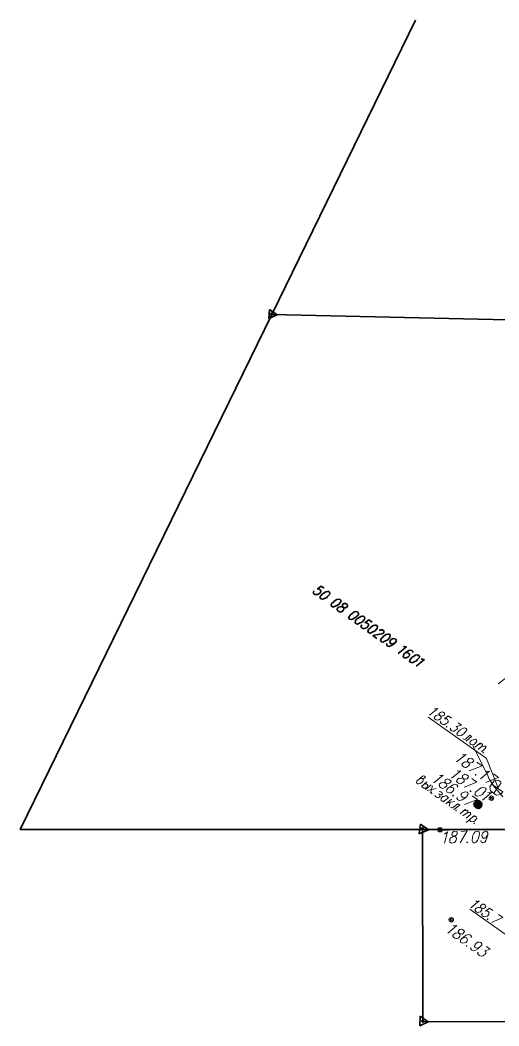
# Model space of a CAD drawing. Header units: millimetres. Extents: x -45570 to 57695, y -24100 to 57483.
# Drawn here: x -45570 to -8219, y -21032 to 57483 of the extents above; entities that cross this region are included whole.
import ezdxf

# ---------------------------------------------------------------- set-up
doc = ezdxf.new("R2010")
doc.units = ezdxf.units.MM
for name, color, linetype, lineweight in [('A-FLOR', 8, 'Continuous', 9), ('НВК_ГП', 8, 'Continuous', 18), ('НВК_граница', 6, 'Continuous', 35), ('НВК_топо', 9, 'Continuous', 9)]:
    doc.layers.add(name, color=color, linetype=linetype, lineweight=lineweight)

# ---------------------------------------------------------------- blocks, each defined once
blk = doc.blocks.new('ТОПО')
at = {"layer": 'НВК_граница'}
for p, q in [((-25944, 34511), (-14713, 57483)), ((-26178, 34180), (-26108, 34903)), ((-26178, 34180), (-26108, 34903)), ((-26108, 34903), (-25519, 34486)), ((-26108, 34903), (-25519, 34486)), ((-45570, -5710), (-25944, 34511)), ((-25519, 34486), (-26178, 34180)), ((-25519, 34486), (-26178, 34180)), ((-2375, 33955), (-25944, 34511)), ((-25944, 34511), (-2375, 33955)), ((-22709, 12787), (-22683, 12824)), ((-22662, 12698), (-22709, 12787)), ((-22683, 12824), (-22668, 12924)), ((-22588, 12646), (-22662, 12698)), ((-22488, 12631), (-22588, 12646)), ((-22363, 12653), (-22488, 12631)), ((-22083, 13282), (-22401, 13066)), ((-22401, 13066), (-22338, 13077)), ((-22274, 12700), (-22363, 12653)), ((-22338, 13077), (-22239, 13062)), ((-22185, 12748), (-22274, 12700)), ((-22239, 13062), (-22165, 13010)), ((-22107, 12858), (-22185, 12748)), ((-22165, 13010), (-22118, 12921)), ((-22118, 12921), (-22107, 12858)), ((-22012, 12680), (-22116, 12533)), ((-21862, 13126), (-22083, 13282)), ((-21923, 12728), (-22012, 12680)), ((-21719, 12860), (-21923, 12728)), ((-21594, 12881), (-21719, 12860)), ((-21494, 12866), (-21594, 12881)), ((-21592, 12494), (-21425, 12651)), ((-21457, 12840), (-21494, 12866)), ((-21410, 12751), (-21457, 12840)), ((-21425, 12651), (-21410, 12751)), ((-22116, 12533), (-22194, 12423)), ((-22194, 12423), (-22146, 12334)), ((-22146, 12334), (-22110, 12308)), ((-22110, 12308), (-21973, 12267)), ((-21973, 12267), (-21822, 12325)), ((-21822, 12325), (-21644, 12420)), ((-21644, 12420), (-21592, 12494)), ((-21270, 11934), (-21311, 11798)), ((-21311, 11798), (-21263, 11709)), ((-21129, 12055), (-21270, 11934)), ((-21077, 12129), (-21129, 12055)), ((-20873, 12261), (-21077, 12129)), ((-20975, 11726), (-20798, 11821)), ((-20747, 12282), (-20873, 12261)), ((-20798, 11821), (-20709, 11869)), ((-20611, 12241), (-20747, 12282)), ((-20709, 11869), (-20579, 12053)), ((-20574, 12215), (-20611, 12241)), ((-20579, 12053), (-20527, 12126)), ((-20527, 12126), (-20574, 12215)), ((-20384, 11860), (-20436, 11786)), ((-20436, 11786), (-20425, 11723)), ((-20332, 11933), (-20384, 11860)), ((-20269, 11944), (-20332, 11933)), ((-20169, 11929), (-20269, 11944)), ((-20059, 11851), (-20169, 11929)), ((-20012, 11762), (-20059, 11851)), ((-21263, 11709), (-21227, 11683)), ((-21227, 11683), (-21127, 11668)), ((-21127, 11668), (-20975, 11726)), ((-20844, 11522), (-20791, 11596)), ((-20833, 11460), (-20844, 11522)), ((-20785, 11371), (-20833, 11460)), ((-20791, 11596), (-20703, 11643)), ((-20712, 11319), (-20785, 11371)), ((-20575, 11277), (-20712, 11319)), ((-20703, 11643), (-20614, 11691)), ((-20614, 11691), (-20488, 11713)), ((-20512, 11288), (-20575, 11277)), ((-20424, 11336), (-20512, 11288)), ((-20488, 11713), (-20415, 11660)), ((-20425, 11723), (-20378, 11634)), ((-20371, 11409), (-20424, 11336)), ((-20415, 11660), (-20278, 11619)), ((-20378, 11634), (-20304, 11582)), ((-20319, 11483), (-20371, 11409)), ((-20304, 11582), (-20319, 11483)), ((-20278, 11619), (-20178, 11604)), ((-20178, 11604), (-20090, 11651)), ((-20090, 11651), (-20038, 11725)), ((-20038, 11725), (-20012, 11762)), ((-19768, 11092), (-19872, 10945)), ((-19679, 11140), (-19768, 11092)), ((-19512, 11298), (-19679, 11140)), ((-19386, 11319), (-19512, 11298)), ((-19250, 11278), (-19386, 11319)), ((-19348, 10906), (-19181, 11063)), ((-19213, 11252), (-19250, 11278)), ((-19165, 11163), (-19213, 11252)), ((-19181, 11063), (-19165, 11163)), ((-19872, 10945), (-19950, 10835)), ((-19950, 10835), (-19902, 10746)), ((-19902, 10746), (-19865, 10720)), ((-19865, 10720), (-19729, 10679)), ((-19729, 10679), (-19577, 10737)), ((-19577, 10737), (-19436, 10858)), ((-19436, 10858), (-19348, 10906)), ((-19393, 10607), (-19435, 10470)), ((-19435, 10470), (-19387, 10381)), ((-19289, 10754), (-19393, 10607)), ((-19387, 10381), (-19350, 10355)), ((-19350, 10355), (-19251, 10340)), ((-19200, 10801), (-19289, 10754)), ((-19251, 10340), (-19099, 10398)), ((-18997, 10933), (-19200, 10801)), ((-19099, 10398), (-18921, 10494)), ((-18871, 10955), (-18997, 10933)), ((-18967, 10195), (-18915, 10268)), ((-18921, 10494), (-18833, 10541)), ((-18771, 10940), (-18871, 10955)), ((-18833, 10541), (-18702, 10725)), ((-18698, 10887), (-18771, 10940)), ((-18702, 10725), (-18687, 10825)), ((-18687, 10825), (-18698, 10887)), ((-18367, 10653), (-18685, 10437)), ((-18685, 10437), (-18623, 10448)), ((-18623, 10448), (-18486, 10406)), ((-18486, 10406), (-18413, 10354)), ((-18391, 10229), (-18469, 10118)), ((-18413, 10354), (-18402, 10291)), ((-18402, 10291), (-18391, 10229)), ((-18109, 10471), (-18367, 10653)), ((-18003, 10230), (-18207, 10098)), ((-17878, 10252), (-18003, 10230)), ((-17778, 10237), (-17878, 10252)), ((-17704, 10185), (-17778, 10237)), ((-18956, 10132), (-18967, 10195)), ((-18946, 10069), (-18956, 10132)), ((-18872, 10017), (-18946, 10069)), ((-18736, 9976), (-18872, 10017)), ((-18647, 10023), (-18736, 9976)), ((-18521, 10045), (-18647, 10023)), ((-18469, 10118), (-18521, 10045)), ((-18400, 9904), (-18441, 9767)), ((-18441, 9767), (-18394, 9679)), ((-18259, 10025), (-18400, 9904)), ((-18394, 9679), (-18357, 9652)), ((-18357, 9652), (-18257, 9637)), ((-18207, 10098), (-18259, 10025)), ((-18257, 9637), (-18106, 9696)), ((-18106, 9696), (-17928, 9791)), ((-17497, 9541), (-18063, 9444)), ((-18063, 9444), (-17732, 9210)), ((-17928, 9791), (-17839, 9838)), ((-17839, 9838), (-17709, 10022)), ((-17709, 10022), (-17694, 10122)), ((-17694, 10122), (-17704, 10185)), ((-17551, 9855), (-17488, 9866)), ((-17372, 9563), (-17497, 9541)), ((-17488, 9866), (-17425, 9877)), ((-17425, 9877), (-17363, 9887)), ((-17283, 9610), (-17372, 9563)), ((-17363, 9887), (-17300, 9898)), ((-17300, 9898), (-17189, 9820)), ((-17194, 9658), (-17283, 9610)), ((-17010, 9527), (-17214, 9396)), ((-17179, 9757), (-17205, 9720)), ((-17205, 9720), (-17194, 9658)), ((-17189, 9820), (-17179, 9757)), ((-16884, 9549), (-17010, 9527)), ((-16785, 9534), (-16884, 9549)), ((-16711, 9482), (-16785, 9534)), ((-16700, 9419), (-16711, 9482)), ((-17407, 9201), (-17448, 9064)), ((-17448, 9064), (-17400, 8976)), ((-17266, 9322), (-17407, 9201)), ((-17400, 8976), (-17364, 8950)), ((-17364, 8950), (-17264, 8934)), ((-17214, 9396), (-17266, 9322)), ((-17264, 8934), (-17112, 8993)), ((-17112, 8993), (-16935, 9088)), ((-16970, 8726), (-16954, 8826)), ((-16959, 8663), (-16970, 8726)), ((-16885, 8611), (-16959, 8663)), ((-16935, 9088), (-16846, 9135)), ((-16846, 9135), (-16716, 9319)), ((-16634, 8654), (-16786, 8596)), ((-16716, 9319), (-16700, 9419)), ((-16714, 8932), (-16699, 9031)), ((-16666, 8843), (-16714, 8932)), ((-16699, 9031), (-16647, 9105)), ((-16630, 8817), (-16666, 8843)), ((-16647, 9105), (-16621, 9141)), ((-16456, 8749), (-16634, 8654)), ((-16530, 8801), (-16630, 8817)), ((-16621, 9141), (-16469, 9200)), ((-16404, 8823), (-16530, 8801)), ((-16469, 9200), (-16369, 9185)), ((-16315, 8870), (-16456, 8749)), ((-16315, 8870), (-16404, 8823)), ((-16369, 9185), (-16270, 9169)), ((-16211, 9018), (-16315, 8870)), ((-16270, 9169), (-16233, 9143)), ((-16233, 9143), (-16222, 9080)), ((-16222, 9080), (-16211, 9018)), ((-16786, 8596), (-16885, 8611)), ((-15423, 8570), (-16076, 8038)), ((-15667, 7914), (-15682, 7815)), ((-15589, 8025), (-15667, 7914)), ((-15649, 8564), (-15586, 8575)), ((-15448, 8146), (-15589, 8025)), ((-15474, 8109), (-15589, 8025)), ((-15586, 8575), (-15423, 8570)), ((-15374, 8094), (-15474, 8109)), ((-15244, 8278), (-15448, 8146)), ((-15238, 8053), (-15374, 8094)), ((-15258, 7791), (-15179, 7901)), ((-15118, 8299), (-15244, 8278)), ((-15190, 7964), (-15238, 8053)), ((-15179, 7901), (-15190, 7964)), ((-15019, 8284), (-15118, 8299)), ((-14945, 8232), (-15019, 8284)), ((-14934, 8169), (-14945, 8232)), ((-14924, 8106), (-14934, 8169)), ((-14729, 7913), (-14933, 7782)), ((-14603, 7935), (-14729, 7913)), ((-14504, 7920), (-14603, 7935)), ((-14467, 7894), (-14504, 7920)), ((-14419, 7805), (-14467, 7894)), ((-15682, 7815), (-15634, 7726)), ((-15634, 7726), (-15498, 7685)), ((-15498, 7685), (-15409, 7732)), ((-15409, 7732), (-15284, 7754)), ((-15284, 7754), (-15258, 7791)), ((-15126, 7587), (-15204, 7476)), ((-15204, 7476), (-15156, 7388)), ((-15156, 7388), (-15119, 7362)), ((-15022, 7734), (-15126, 7587)), ((-15119, 7362), (-14983, 7320)), ((-14933, 7782), (-15022, 7734)), ((-14983, 7320), (-14831, 7379)), ((-14831, 7379), (-14654, 7474)), ((-14025, 7581), (-14678, 7049)), ((-14654, 7474), (-14602, 7547)), ((-14602, 7547), (-14435, 7705)), ((-14435, 7705), (-14419, 7805)), ((-14287, 7601), (-14188, 7586)), ((-14188, 7586), (-14025, 7581)), ((-14442, -6038), (-14346, -5277)), ((-14346, -5277), (-13720, -5720)), ((-5154, -5708), (-45570, -5710)), ((-13720, -5720), (-14442, -6038)), ((-5154, -5708), (-14181, -5670)), ((-14181, -5670), (-14162, -20701)), ((-14396, -21032), (-14363, -20283)), ((-14363, -20283), (-13737, -20726)), ((-13737, -20726), (-14396, -21032)), ((-14162, -20701), (-5171, -20714))]:
    blk.add_line(p, q, dxfattribs=at)
for points in [[(-26004, 34581), (-26026, 34551), (-26019, 34509), (-25988, 34487)], [(-26004, 34581), (-26026, 34551), (-26019, 34509), (-25988, 34487)], [(-25910, 34597), (-25941, 34619), (-25983, 34612), (-26004, 34581)], [(-25910, 34597), (-25941, 34619), (-25983, 34612), (-26004, 34581)], [(-25894, 34503), (-25873, 34534), (-25880, 34576), (-25910, 34597)], [(-25894, 34503), (-25873, 34534), (-25880, 34576), (-25910, 34597)], [(-25988, 34487), (-25958, 34465), (-25916, 34473), (-25894, 34503)], [(-25988, 34487), (-25958, 34465), (-25916, 34473), (-25894, 34503)], [(-14242, -5599), (-14263, -5630), (-14256, -5672), (-14226, -5693)], [(-14148, -5583), (-14178, -5562), (-14220, -5569), (-14242, -5599)], [(-14226, -5693), (-14195, -5715), (-14153, -5708), (-14132, -5677)], [(-14132, -5677), (-14110, -5647), (-14117, -5605), (-14148, -5583)], [(-14222, -20631), (-14244, -20661), (-14237, -20703), (-14206, -20725)], [(-14128, -20615), (-14159, -20593), (-14201, -20600), (-14222, -20631)], [(-14206, -20725), (-14176, -20747), (-14133, -20739), (-14112, -20709)], [(-14112, -20709), (-14090, -20678), (-14098, -20636), (-14128, -20615)]]:
    blk.add_lwpolyline(points, dxfattribs=at)
at = {"layer": 'НВК_топо'}
for p, q in [((-7523, 6237), (-8264, 5658)), ((-12981, 3751), (-13634, 3219)), ((-13233, 3708), (-13170, 3718)), ((-13225, 3095), (-13147, 3205)), ((-13170, 3718), (-12981, 3751)), ((-13147, 3205), (-13021, 3227)), ((-13021, 3227), (-12958, 3237)), ((-12958, 3237), (-12822, 3196)), ((-12854, 3385), (-12880, 3348)), ((-12880, 3348), (-12869, 3285)), ((-12869, 3285), (-12785, 3170)), ((-12765, 3432), (-12854, 3385)), ((-12822, 3196), (-12685, 3155)), ((-12785, 3170), (-12737, 3081)), ((-12676, 3480), (-12765, 3432)), ((-12685, 3155), (-12623, 3165)), ((-12577, 3464), (-12676, 3480)), ((-12623, 3165), (-12560, 3176)), ((-12466, 3386), (-12577, 3464)), ((-12560, 3176), (-12471, 3224)), ((-12471, 3224), (-12456, 3323)), ((-12456, 3323), (-12466, 3386)), ((-12172, 3178), (-12454, 2936)), ((-11915, 2996), (-12172, 3178)), ((-9470, 52), (-13738, 3071)), ((-13277, 3021), (-13251, 3058)), ((-13229, 2932), (-13277, 3021)), ((-13251, 3058), (-13225, 3095)), ((-13119, 2854), (-13229, 2932)), ((-13019, 2839), (-13119, 2854)), ((-12957, 2850), (-13019, 2839)), ((-12894, 2860), (-12957, 2850)), ((-12779, 2945), (-12894, 2860)), ((-12727, 3018), (-12779, 2945)), ((-12773, 2719), (-12747, 2756)), ((-12762, 2657), (-12773, 2719)), ((-12714, 2568), (-12762, 2657)), ((-12737, 3081), (-12727, 3018)), ((-12641, 2516), (-12714, 2568)), ((-12541, 2500), (-12641, 2516)), ((-12441, 2485), (-12541, 2500)), ((-12454, 2936), (-12391, 2946)), ((-12327, 2570), (-12441, 2485)), ((-12391, 2946), (-12291, 2931)), ((-12238, 2617), (-12327, 2570)), ((-12291, 2931), (-12218, 2879)), ((-12186, 2691), (-12238, 2617)), ((-12218, 2879), (-12170, 2790)), ((-12170, 2790), (-12186, 2691)), ((-11142, 2449), (-11545, 2348)), ((-11399, 2631), (-11142, 2449)), ((-12257, 2355), (-12320, 2344)), ((-12320, 2344), (-12310, 2281)), ((-12310, 2281), (-12284, 2318)), ((-12026, 2136), (-12000, 2173)), ((-11978, 2047), (-12026, 2136)), ((-12000, 2173), (-11974, 2210)), ((-11905, 1995), (-11978, 2047)), ((-11805, 1980), (-11905, 1995)), ((-11706, 1965), (-11805, 1980)), ((-11591, 2049), (-11706, 1965)), ((-11502, 2096), (-11591, 2049)), ((-11545, 2348), (-11471, 2296)), ((-11459, 1845), (-11511, 1772)), ((-11511, 1772), (-11463, 1683)), ((-11450, 2170), (-11502, 2096)), ((-11471, 2296), (-11461, 2233)), ((-11463, 1683), (-11390, 1631)), ((-11461, 2233), (-11450, 2170)), ((-11329, 2029), (-11459, 1845)), ((-11390, 1631), (-11290, 1615)), ((-11240, 2077), (-11329, 2029)), ((-11290, 1615), (-11165, 1637)), ((-11062, 2172), (-11240, 2077)), ((-11165, 1637), (-10961, 1769)), ((-10910, 2230), (-11062, 2172)), ((-10961, 1769), (-10909, 1842)), ((-10811, 2215), (-10910, 2230)), ((-10909, 1842), (-10768, 1963)), ((-10774, 2189), (-10811, 2215)), ((-10489, 1656), (-10797, 1377)), ((-10726, 2100), (-10774, 2189)), ((-10768, 1963), (-10726, 2100)), ((-10342, 1551), (-10489, 1656)), ((-10985, 1344), (-11022, 1370)), ((-10885, 1329), (-10985, 1344)), ((-10797, 1377), (-10885, 1329)), ((-10764, 1188), (-10342, 1551)), ((-10492, 1105), (-10413, 1216)), ((-10481, 1043), (-10492, 1105)), ((-10470, 980), (-10481, 1043)), ((-10396, 928), (-10470, 980)), ((-10413, 1216), (-10325, 1263)), ((-10297, 912), (-10396, 928)), ((-10325, 1263), (-10236, 1311)), ((-10197, 897), (-10297, 912)), ((-10236, 1311), (-10110, 1332)), ((-9065, -1560), (-10212, 798)), ((-10082, 981), (-10197, 897)), ((-10110, 1332), (-10047, 1343)), ((-9643, 1057), (-10102, 719)), ((-10030, 1055), (-10082, 981)), ((-10047, 1343), (-9974, 1291)), ((-9978, 1129), (-10030, 1055)), ((-9926, 1202), (-9978, 1129)), ((-9974, 1291), (-9926, 1202)), ((-9783, 936), (-9632, 994)), ((-9632, 994), (-9532, 979)), ((-9485, 890), (-9563, 779)), ((-9563, 779), (-9374, 812)), ((-9532, 979), (-9495, 953)), ((-9495, 953), (-9485, 890)), ((-9374, 812), (-9275, 796)), ((-9275, 796), (-9238, 770)), ((-10781, 151), (-11522, -429)), ((-11069, 134), (-10969, 118)), ((-10969, 118), (-10781, 151)), ((-9563, 779), (-9845, 537)), ((-9305, 597), (-9587, 355)), ((-9451, 314), (-9477, 277)), ((-9477, 277), (-9414, 288)), ((-9176, -157), (-9470, 52)), ((-9388, 324), (-9451, 314)), ((-9227, 708), (-9305, 597)), ((-9238, 770), (-9227, 708)), ((-11102, -616), (-11050, -542)), ((-11091, -679), (-11102, -616)), ((-11044, -767), (-11091, -679)), ((-11050, -542), (-10935, -458)), ((-10933, -846), (-11044, -767)), ((-10935, -458), (-10846, -410)), ((-10846, -410), (-10747, -426)), ((-10747, -426), (-10647, -441)), ((-10567, -718), (-10682, -803)), ((-10617, -242), (-10669, -315)), ((-10669, -315), (-10658, -378)), ((-10658, -378), (-10573, -493)), ((-10647, -441), (-10474, -508)), ((-10564, -168), (-10617, -242)), ((-10573, -493), (-10526, -582)), ((-10515, -645), (-10567, -718)), ((-10476, -121), (-10564, -168)), ((-9530, -735), (-10529, -1132)), ((-10526, -582), (-10515, -645)), ((-10339, -162), (-10476, -121)), ((-10474, -508), (-10411, -497)), ((-10411, -497), (-10285, -476)), ((-10229, -240), (-10339, -162)), ((-10285, -476), (-10233, -402)), ((-10233, -402), (-10181, -329)), ((-10181, -329), (-10229, -240)), ((-9934, -448), (-9530, -735)), ((-8254, -2521), (-9176, -157)), ((-14179, -1531), (-14628, -1931)), ((-14116, -1520), (-14179, -1531)), ((-14016, -1535), (-14116, -1520)), ((-13943, -1587), (-14016, -1535)), ((-12576, -1450), (-13281, -2056)), ((-12827, -1493), (-12764, -1482)), ((-12764, -1482), (-12576, -1450)), ((-11178, -1114), (-11920, -1693)), ((-11467, -1131), (-11367, -1146)), ((-11367, -1146), (-11178, -1114)), ((-11051, -1480), (-11066, -1580)), ((-10962, -1433), (-11051, -1480)), ((-10873, -1385), (-10962, -1433)), ((-10834, -861), (-10933, -846)), ((-10737, -1426), (-10873, -1385)), ((-10771, -850), (-10834, -861)), ((-10682, -803), (-10771, -850)), ((-10627, -1504), (-10737, -1426)), ((-10579, -1593), (-10627, -1504)), ((-9998, -1397), (-10061, -1408)), ((-10061, -1408), (-10050, -1470)), ((-10050, -1470), (-9988, -1460)), ((-8941, -1151), (-9646, -1757)), ((-9229, -1168), (-9130, -1183)), ((-9130, -1183), (-8941, -1151)), ((-9007, -1712), (-9065, -1560)), ((-8647, -1359), (-8242, -1646)), ((-14628, -1931), (-14654, -1968)), ((-14654, -1968), (-14643, -2030)), ((-14643, -2030), (-14632, -2093)), ((-14632, -2093), (-14559, -2145)), ((-14559, -2145), (-14496, -2135)), ((-14496, -2135), (-14370, -2113)), ((-14435, -1736), (-14309, -1715)), ((-14370, -2113), (-14281, -2065)), ((-14309, -1715), (-14209, -1730)), ((-14281, -2065), (-14192, -2018)), ((-13841, -1990), (-14264, -2354)), ((-14201, -2343), (-14212, -2280)), ((-14209, -1730), (-14084, -1708)), ((-14136, -1782), (-14209, -1730)), ((-14191, -2406), (-14201, -2343)), ((-14192, -2018), (-14140, -1944)), ((-14140, -1944), (-14125, -1845)), ((-14125, -1845), (-14136, -1782)), ((-14084, -1708), (-14021, -1698)), ((-14021, -1698), (-13969, -1624)), ((-14008, -2148), (-13946, -2137)), ((-13969, -1624), (-13943, -1587)), ((-13946, -2137), (-13883, -2127)), ((-13510, -2224), (-13933, -2588)), ((-13883, -2127), (-13809, -2179)), ((-13809, -2179), (-13772, -2205)), ((-13788, -2304), (-13803, -2404)), ((-13762, -2268), (-13788, -2304)), ((-13772, -2205), (-13762, -2268)), ((-13400, -2303), (-13565, -2848)), ((-12887, -2279), (-12861, -2243)), ((-12839, -2368), (-12887, -2279)), ((-12861, -2243), (-12845, -2143)), ((-12845, -2143), (-12730, -2059)), ((-12730, -2059), (-12605, -2037)), ((-12605, -2037), (-12505, -2052)), ((-12505, -2052), (-12405, -2068)), ((-12326, -2345), (-12441, -2429)), ((-12412, -1842), (-12427, -1942)), ((-12427, -1942), (-12416, -2005)), ((-12416, -2005), (-12332, -2120)), ((-12323, -1795), (-12412, -1842)), ((-12405, -2068), (-12269, -2109)), ((-12332, -2120), (-12284, -2209)), ((-12274, -2271), (-12326, -2345)), ((-12234, -1747), (-12323, -1795)), ((-12284, -2209), (-12274, -2271)), ((-12269, -2109), (-12169, -2124)), ((-12098, -1789), (-12234, -1747)), ((-12001, -2354), (-12179, -2449)), ((-12169, -2124), (-12081, -2077)), ((-11987, -1867), (-12098, -1789)), ((-12081, -2077), (-11992, -2029)), ((-11797, -2222), (-12001, -2354)), ((-11992, -2029), (-11940, -1956)), ((-11940, -1956), (-11987, -1867)), ((-11645, -2164), (-11797, -2222)), ((-11509, -2205), (-11645, -2164)), ((-11526, -1917), (-11500, -1880)), ((-11478, -2006), (-11526, -1917)), ((-11472, -2231), (-11509, -2205)), ((-11500, -1880), (-11448, -1807)), ((-11368, -2084), (-11478, -2006)), ((-11477, -2394), (-11425, -2320)), ((-11425, -2320), (-11472, -2231)), ((-11448, -1807), (-11370, -1696)), ((-11370, -1696), (-11270, -1712)), ((-11232, -2125), (-11368, -2084)), ((-11270, -1712), (-11144, -1690)), ((-11169, -2115), (-11232, -2125)), ((-11080, -2067), (-11169, -2115)), ((-11144, -1690), (-11045, -1705)), ((-10965, -1983), (-11080, -2067)), ((-11066, -1580), (-11056, -1642)), ((-11056, -1642), (-10971, -1757)), ((-11045, -1705), (-10872, -1773)), ((-10971, -1757), (-10924, -1846)), ((-10939, -1946), (-10965, -1983)), ((-10924, -1846), (-10939, -1946)), ((-9928, -1999), (-10927, -2396)), ((-10872, -1773), (-10809, -1762)), ((-10809, -1762), (-10683, -1740)), ((-10683, -1740), (-10631, -1667)), ((-10631, -1667), (-10579, -1593)), ((-10332, -1713), (-9928, -1999)), ((-8242, -1646), (-9241, -2043)), ((-8922, -1827), (-9007, -1712)), ((-8791, -2031), (-8922, -1827)), ((-8706, -2146), (-8791, -2031)), ((-8732, -2182), (-7923, -2755)), ((-8648, -2297), (-8706, -2146)), ((-8490, -2464), (-8648, -2297)), ((-8041, -2064), (-8614, -2873)), ((-14080, -2484), (-14191, -2406)), ((-14017, -2473), (-14080, -2484)), ((-13955, -2462), (-14017, -2473)), ((-13892, -2451), (-13955, -2462)), ((-13803, -2404), (-13892, -2451)), ((-13106, -2511), (-13823, -2666)), ((-13440, -2827), (-13502, -2837)), ((-13502, -2837), (-13492, -2900)), ((-13492, -2900), (-13429, -2890)), ((-13160, -3135), (-13208, -3046)), ((-13087, -3187), (-13160, -3135)), ((-12831, -2981), (-12905, -2929)), ((-12874, -2730), (-12738, -2771)), ((-12810, -3107), (-12862, -3180)), ((-12729, -2446), (-12839, -2368)), ((-12831, -2981), (-12820, -3044)), ((-12731, -2996), (-12831, -2981)), ((-12820, -3044), (-12810, -3107)), ((-12738, -2771), (-12664, -2823)), ((-12669, -2986), (-12731, -2996)), ((-12592, -2488), (-12729, -2446)), ((-12617, -2912), (-12669, -2986)), ((-12664, -2823), (-12617, -2912)), ((-12662, -3211), (-12610, -3137)), ((-12610, -3137), (-12485, -3116)), ((-12529, -2477), (-12592, -2488)), ((-12441, -2429), (-12529, -2477)), ((-12485, -3116), (-12396, -3068)), ((-12396, -3068), (-12296, -3084)), ((-12283, -2596), (-12298, -2696)), ((-12298, -2696), (-12250, -2785)), ((-12296, -3084), (-12223, -3136)), ((-12179, -2449), (-12283, -2596)), ((-12250, -2785), (-12214, -2811)), ((-12223, -3136), (-12212, -3198)), ((-12214, -2811), (-12077, -2852)), ((-12027, -2391), (-12179, -2449)), ((-12077, -2852), (-11952, -2831)), ((-11927, -2406), (-12027, -2391)), ((-11952, -2831), (-11837, -2746)), ((-11791, -2447), (-11927, -2406)), ((-11837, -2746), (-11811, -2709)), ((-11757, -3024), (-11820, -3034)), ((-11820, -3034), (-11809, -3097)), ((-11811, -2709), (-11733, -2599)), ((-11809, -3097), (-11746, -3086)), ((-11743, -2536), (-11791, -2447)), ((-11733, -2599), (-11743, -2536)), ((-11181, -2990), (-11103, -2879)), ((-11170, -3052), (-11181, -2990)), ((-11122, -3141), (-11170, -3052)), ((-11103, -2879), (-11077, -2842)), ((-11077, -2842), (-10925, -2784)), ((-10925, -2784), (-10799, -2763)), ((-10735, -3140), (-10886, -3198)), ((-10735, -3140), (-10876, -3261)), ((-10799, -2763), (-10700, -2778)), ((-10630, -2992), (-10735, -3140)), ((-10700, -2778), (-10663, -2804)), ((-10663, -2804), (-10615, -2893)), ((-10615, -2893), (-10630, -2992)), ((-10396, -2661), (-10459, -2672)), ((-10459, -2672), (-10448, -2735)), ((-10448, -2735), (-10385, -2724)), ((-10295, -3064), (-9890, -3351)), ((-10050, -2796), (-10091, -2932)), ((-10091, -2932), (-10044, -3021)), ((-9909, -2675), (-10050, -2796)), ((-10044, -3021), (-9970, -3073)), ((-9970, -3073), (-9870, -3089)), ((-9794, -2590), (-9909, -2675)), ((-9870, -3089), (-9682, -3056)), ((-9590, -2459), (-9794, -2590)), ((-9682, -3056), (-9504, -2961)), ((-9439, -2400), (-9590, -2459)), ((-9504, -2961), (-9426, -2851)), ((-8787, -2806), (-9492, -3412)), ((-9302, -2442), (-9439, -2400)), ((-9426, -2851), (-9259, -2693)), ((-9265, -2468), (-9302, -2442)), ((-9218, -2556), (-9265, -2468)), ((-9259, -2693), (-9218, -2556)), ((-9075, -2823), (-8976, -2838)), ((-8976, -2838), (-8787, -2806)), ((-8369, -2605), (-8490, -2464)), ((-8284, -2720), (-8369, -2605)), ((-7921, -3143), (-8284, -2720)), ((-12987, -3202), (-13087, -3187)), ((-12924, -3191), (-12987, -3202)), ((-12862, -3180), (-12924, -3191)), ((-12740, -3321), (-12714, -3285)), ((-12730, -3384), (-12740, -3321)), ((-12719, -3447), (-12730, -3384)), ((-12645, -3499), (-12719, -3447)), ((-12714, -3285), (-12662, -3211)), ((-12583, -3488), (-12645, -3499)), ((-12457, -3467), (-12583, -3488)), ((-12112, -3214), (-12572, -3551)), ((-11928, -3344), (-12351, -3707)), ((-11671, -3526), (-12236, -3623)), ((-12212, -3198), (-12227, -3298)), ((-12022, -3554), (-12094, -3890)), ((-11413, -3708), (-11758, -3961)), ((-11726, -4150), (-11266, -3813)), ((-11489, -3269), (-11436, -3195)), ((-11441, -3357), (-11489, -3269)), ((-11367, -3410), (-11441, -3357)), ((-11266, -3813), (-11413, -3708)), ((-11268, -3425), (-11367, -3410)), ((-11079, -3393), (-11268, -3425)), ((-11086, -3167), (-11122, -3141)), ((-10986, -3183), (-11086, -3167)), ((-10876, -3261), (-11079, -3393)), ((-10886, -3198), (-10986, -3183)), ((-9890, -3351), (-10889, -3748)), ((-10140, -3781), (-10114, -3745)), ((-9735, -4068), (-10140, -3781)), ((-9735, -4068), (-10140, -3781)), ((-10140, -3781), (-9735, -4068)), ((-10140, -3781), (-9735, -4068)), ((-9735, -4068), (-10140, -3781)), ((-9735, -4068), (-10140, -3781)), ((-10140, -3781), (-9798, -4078)), ((-10140, -3781), (-9798, -4078)), ((-10129, -3844), (-10140, -3781)), ((-9798, -4078), (-10129, -3844)), ((-9798, -4078), (-10129, -3844)), ((-10129, -3844), (-9798, -4078)), ((-10129, -3844), (-9798, -4078)), ((-9798, -4078), (-10129, -3844)), ((-9798, -4078), (-10129, -3844)), ((-10129, -3844), (-9835, -4052)), ((-10129, -3844), (-9835, -4052)), ((-10092, -3870), (-10129, -3844)), ((-10124, -3682), (-10098, -3645)), ((-9646, -4020), (-10124, -3682)), ((-9646, -4020), (-10124, -3682)), ((-10124, -3682), (-9646, -4020)), ((-10124, -3682), (-9646, -4020)), ((-9646, -4020), (-10124, -3682)), ((-9646, -4020), (-10124, -3682)), ((-10124, -3682), (-9709, -4031)), ((-10124, -3682), (-9709, -4031)), ((-10114, -3745), (-10124, -3682)), ((-10118, -3907), (-10092, -3870)), ((-9861, -4089), (-10118, -3907)), ((-9861, -4089), (-10118, -3907)), ((-10118, -3907), (-9897, -4063)), ((-10118, -3907), (-9897, -4063)), ((-10081, -3933), (-10118, -3907)), ((-9709, -4031), (-10114, -3745)), ((-9709, -4031), (-10114, -3745)), ((-10114, -3745), (-9735, -4068)), ((-10114, -3745), (-9735, -4068)), ((-10098, -3645), (-10072, -3608)), ((-9620, -3983), (-10098, -3645)), ((-9620, -3983), (-10098, -3645)), ((-10098, -3645), (-9620, -3983)), ((-10098, -3645), (-9620, -3983)), ((-9620, -3983), (-10098, -3645)), ((-9620, -3983), (-10098, -3645)), ((-10098, -3645), (-9646, -4020)), ((-10098, -3645), (-9646, -4020)), ((-9835, -4052), (-10092, -3870)), ((-9835, -4052), (-10092, -3870)), ((-10092, -3870), (-9861, -4089)), ((-10092, -3870), (-9861, -4089)), ((-10072, -3608), (-10046, -3571)), ((-9594, -3947), (-10072, -3608)), ((-9594, -3947), (-10072, -3608)), ((-10072, -3608), (-9620, -3983)), ((-10072, -3608), (-9620, -3983)), ((-10046, -3571), (-10020, -3535)), ((-9568, -3910), (-10046, -3571)), ((-9568, -3910), (-10046, -3571)), ((-10046, -3571), (-9568, -3910)), ((-10046, -3571), (-9568, -3910)), ((-9568, -3910), (-10046, -3571)), ((-9568, -3910), (-10046, -3571)), ((-10046, -3571), (-9594, -3947)), ((-10046, -3571), (-9594, -3947)), ((-10020, -3535), (-9994, -3498)), ((-9542, -3873), (-10020, -3535)), ((-9542, -3873), (-10020, -3535)), ((-10020, -3535), (-9568, -3910)), ((-10020, -3535), (-9568, -3910)), ((-9516, -3836), (-9994, -3498)), ((-9994, -3498), (-9958, -3524)), ((-9516, -3836), (-9994, -3498)), ((-9994, -3498), (-9542, -3873)), ((-9994, -3498), (-9542, -3873)), ((-9958, -3524), (-9931, -3487)), ((-9553, -3810), (-9958, -3524)), ((-9553, -3810), (-9958, -3524)), ((-9958, -3524), (-9516, -3836)), ((-9958, -3524), (-9516, -3836)), ((-9931, -3487), (-9869, -3476)), ((-9527, -3773), (-9931, -3487)), ((-9527, -3773), (-9931, -3487)), ((-9931, -3487), (-9527, -3773)), ((-9931, -3487), (-9527, -3773)), ((-9527, -3773), (-9931, -3487)), ((-9527, -3773), (-9931, -3487)), ((-9931, -3487), (-9553, -3810)), ((-9931, -3487), (-9553, -3810)), ((-9538, -3711), (-9869, -3476)), ((-9869, -3476), (-9832, -3502)), ((-9538, -3711), (-9869, -3476)), ((-9869, -3476), (-9538, -3711)), ((-9869, -3476), (-9538, -3711)), ((-9538, -3711), (-9869, -3476)), ((-9538, -3711), (-9869, -3476)), ((-9869, -3476), (-9527, -3773)), ((-9869, -3476), (-9527, -3773)), ((-9832, -3502), (-9806, -3465)), ((-9574, -3684), (-9832, -3502)), ((-9574, -3684), (-9832, -3502)), ((-9832, -3502), (-9538, -3711)), ((-9832, -3502), (-9538, -3711)), ((-9548, -3648), (-9806, -3465)), ((-9806, -3465), (-9769, -3491)), ((-9548, -3648), (-9806, -3465)), ((-9806, -3465), (-9574, -3684)), ((-9806, -3465), (-9574, -3684)), ((-9585, -3622), (-9769, -3491)), ((-9769, -3491), (-9732, -3518)), ((-9585, -3622), (-9769, -3491)), ((-9769, -3491), (-9585, -3622)), ((-9769, -3491), (-9585, -3622)), ((-9585, -3622), (-9769, -3491)), ((-9585, -3622), (-9769, -3491)), ((-9769, -3491), (-9548, -3648)), ((-9769, -3491), (-9548, -3648)), ((-9732, -3518), (-9669, -3507)), ((-9622, -3596), (-9732, -3518)), ((-9622, -3596), (-9732, -3518)), ((-9732, -3518), (-9585, -3622)), ((-9732, -3518), (-9585, -3622)), ((-9633, -3533), (-9669, -3507)), ((-9669, -3507), (-9633, -3533)), ((-9633, -3533), (-9669, -3507)), ((-9669, -3507), (-9622, -3596)), ((-9669, -3507), (-9622, -3596)), ((-9622, -3596), (-9633, -3533)), ((-9585, -3622), (-9622, -3596)), ((-9594, -3947), (-9568, -3910)), ((-9548, -3648), (-9585, -3622)), ((-9574, -3684), (-9548, -3648)), ((-9538, -3711), (-9574, -3684)), ((-9568, -3910), (-9542, -3873)), ((-9553, -3810), (-9527, -3773)), ((-9516, -3836), (-9553, -3810)), ((-9542, -3873), (-9516, -3836)), ((-9527, -3773), (-9538, -3711)), ((-11946, -3994), (-11983, -3968)), ((-11847, -4009), (-11946, -3994)), ((-11758, -3961), (-11847, -4009)), ((-11526, -4180), (-11589, -4191)), ((-11589, -4191), (-11578, -4254)), ((-11578, -4254), (-11516, -4243)), ((-10825, -4125), (-11247, -4488)), ((-10682, -4391), (-11027, -4644)), ((-10939, -4209), (-10777, -4214)), ((-10126, -4620), (-10778, -5152)), ((-10777, -4214), (-10714, -4203)), ((-10461, -4548), (-10769, -4827)), ((-10714, -4203), (-10641, -4255)), ((-10630, -4318), (-10682, -4391)), ((-10682, -4391), (-10556, -4370)), ((-10641, -4255), (-10630, -4318)), ((-10556, -4370), (-10457, -4385)), ((-10409, -4474), (-10461, -4548)), ((-10457, -4385), (-10420, -4411)), ((-10420, -4411), (-10409, -4474)), ((-10240, -4704), (-10115, -4682)), ((-10115, -4682), (-10052, -4672)), ((-9897, -4063), (-10081, -3933)), ((-9897, -4063), (-10081, -3933)), ((-10081, -3933), (-9897, -4063)), ((-10081, -3933), (-9897, -4063)), ((-9897, -4063), (-10081, -3933)), ((-9897, -4063), (-10081, -3933)), ((-10081, -3933), (-9934, -4037)), ((-10081, -3933), (-9934, -4037)), ((-10045, -3959), (-10081, -3933)), ((-10052, -4672), (-9978, -4724)), ((-9934, -4037), (-10045, -3959)), ((-10034, -4022), (-10045, -3959)), ((-10045, -3959), (-9997, -4048)), ((-10045, -3959), (-9934, -4037)), ((-9997, -4048), (-10045, -3959)), ((-9997, -4048), (-10034, -4022)), ((-10034, -4022), (-9997, -4048)), ((-9997, -4048), (-10034, -4022)), ((-9934, -4037), (-9997, -4048)), ((-9997, -4048), (-9997, -4048)), ((-9934, -4037), (-9897, -4063)), ((-9897, -4063), (-9861, -4089)), ((-9861, -4089), (-9835, -4052)), ((-9835, -4052), (-9798, -4078)), ((-9798, -4078), (-9735, -4068)), ((-9735, -4068), (-9709, -4031)), ((-9709, -4031), (-9646, -4020)), ((-9646, -4020), (-9620, -3983)), ((-9620, -3983), (-9594, -3947)), ((-10485, -4972), (-10470, -4873)), ((-10475, -5035), (-10485, -4972)), ((-10401, -5087), (-10475, -5035)), ((-10302, -5102), (-10401, -5087)), ((-10176, -5081), (-10302, -5102)), ((-10154, -5206), (-10180, -5243)), ((-10180, -5243), (-10118, -5232)), ((-10087, -5033), (-10176, -5081)), ((-10092, -5196), (-10154, -5206)), ((-10035, -4960), (-10087, -5033)), ((-9983, -4886), (-10035, -4960)), ((-9931, -4813), (-9983, -4886)), ((-9978, -4724), (-9931, -4813)), ((-12096, -5765), (-12808, -5758)), ((-12237, -5886), (-12474, -6768)), ((-12466, -6055), (-12378, -6007)), ((-12378, -6007), (-12237, -5886)), ((-11864, -5984), (-11879, -6084)), ((-11879, -6084), (-11869, -6147)), ((-11873, -6309), (-11758, -6225)), ((-11869, -6147), (-11795, -6199)), ((-11812, -5911), (-11864, -5984)), ((-11697, -5826), (-11812, -5911)), ((-11795, -6199), (-11659, -6240)), ((-11758, -6225), (-11633, -6203)), ((-11561, -5868), (-11697, -5826)), ((-11659, -6240), (-11585, -6292)), ((-11633, -6203), (-11544, -6156)), ((-11461, -5883), (-11561, -5868)), ((-11544, -6156), (-11466, -6045)), ((-11476, -5983), (-11461, -5883)), ((-11466, -6045), (-11476, -5983)), ((-10519, -5722), (-11320, -5762)), ((-10697, -5817), (-11248, -6752)), ((-11173, -5866), (-10697, -5817)), ((-10270, -6229), (-10286, -6328)), ((-10177, -6019), (-10270, -6229)), ((-10073, -5871), (-10177, -6019)), ((-9947, -5850), (-10073, -5871)), ((-9884, -5839), (-9947, -5850)), ((-9785, -5854), (-9884, -5839)), ((-9798, -6342), (-9757, -6205)), ((-9726, -6006), (-9785, -5854)), ((-9757, -6205), (-9726, -6006)), ((-8905, -5704), (-9707, -5744)), ((-9542, -6136), (-9516, -6100)), ((-9521, -6262), (-9542, -6136)), ((-9473, -6351), (-9521, -6262)), ((-9516, -6100), (-9475, -5963)), ((-9475, -5963), (-9360, -5879)), ((-9360, -5879), (-9271, -5831)), ((-9271, -5831), (-9209, -5820)), ((-9170, -6234), (-9248, -6345)), ((-9209, -5820), (-9135, -5873)), ((-9092, -6124), (-9170, -6234)), ((-9092, -6124), (-9149, -6360)), ((-9135, -5873), (-9087, -5961)), ((-9087, -5961), (-9092, -6124)), ((-12055, -6567), (-12040, -6467)), ((-12034, -6692), (-12055, -6567)), ((-12040, -6467), (-11962, -6357)), ((-11997, -6718), (-12034, -6692)), ((-11924, -6770), (-11997, -6718)), ((-11962, -6357), (-11873, -6309)), ((-11798, -6749), (-11924, -6770)), ((-11672, -6727), (-11798, -6749)), ((-11620, -6654), (-11672, -6727)), ((-11568, -6580), (-11620, -6654)), ((-11585, -6292), (-11538, -6381)), ((-11527, -6444), (-11568, -6580)), ((-11538, -6381), (-11527, -6444)), ((-10682, -6655), (-10708, -6692)), ((-10708, -6692), (-10698, -6754)), ((-10698, -6754), (-10646, -6681)), ((-10286, -6328), (-10305, -6590)), ((-10305, -6590), (-10258, -6679)), ((-10258, -6679), (-10184, -6731)), ((-10184, -6731), (-10085, -6747)), ((-10085, -6747), (-9996, -6699)), ((-9996, -6699), (-9892, -6552)), ((-9892, -6552), (-9798, -6342)), ((-9608, -6697), (-9630, -6572)), ((-9508, -6713), (-9608, -6697)), ((-9472, -6739), (-9508, -6713)), ((-9400, -6403), (-9473, -6351)), ((-9320, -6680), (-9472, -6739)), ((-9374, -6366), (-9400, -6403)), ((-9248, -6345), (-9374, -6366)), ((-9242, -6570), (-9320, -6680)), ((-9149, -6360), (-9242, -6570)), ((-9761, -11282), (-10413, -11814)), ((-10023, -11263), (-9949, -11315)), ((-9949, -11315), (-9761, -11282)), ((-9607, -11612), (-9659, -11685)), ((-9659, -11685), (-9649, -11748)), ((-9649, -11748), (-9601, -11837)), ((-9581, -11575), (-9607, -11612)), ((-9492, -11527), (-9581, -11575)), ((-9393, -11543), (-9492, -11527)), ((-9282, -11621), (-9393, -11543)), ((-9287, -11783), (-9235, -11710)), ((-9235, -11710), (-9282, -11621)), ((-6224, -14945), (-10491, -11925)), ((-10067, -11949), (-10015, -11875)), ((-10056, -12012), (-10067, -11949)), ((-10008, -12101), (-10056, -12012)), ((-10015, -11875), (-9926, -11828)), ((-9935, -12153), (-10008, -12101)), ((-9798, -12194), (-9935, -12153)), ((-9926, -11828), (-9837, -11780)), ((-9837, -11780), (-9737, -11796)), ((-9772, -12157), (-9798, -12194)), ((-9647, -12136), (-9772, -12157)), ((-9737, -11796), (-9638, -11811)), ((-9595, -12062), (-9647, -12136)), ((-9638, -11811), (-9501, -11852)), ((-9601, -11837), (-9553, -11926)), ((-9543, -11989), (-9595, -12062)), ((-9578, -12350), (-9552, -12314)), ((-9530, -12439), (-9578, -12350)), ((-9553, -11926), (-9543, -11989)), ((-9552, -12314), (-9500, -12240)), ((-9457, -12491), (-9530, -12439)), ((-9501, -11852), (-9402, -11868)), ((-9357, -12507), (-9457, -12491)), ((-9402, -11868), (-9313, -11820)), ((-9231, -12485), (-9357, -12507)), ((-9313, -11820), (-9287, -11783)), ((-8951, -11855), (-9270, -12071)), ((-9270, -12071), (-9207, -12061)), ((-9106, -12463), (-9231, -12485)), ((-9207, -12061), (-9107, -12076)), ((-9107, -12076), (-9034, -12128)), ((-9054, -12390), (-9106, -12463)), ((-9002, -12316), (-9054, -12390)), ((-9034, -12128), (-8986, -12217)), ((-8986, -12217), (-9002, -12316)), ((-8694, -12037), (-8951, -11855)), ((-8252, -12350), (-7921, -12584)), ((-11502, -13197), (-12207, -13803)), ((-11790, -13214), (-11691, -13229)), ((-11691, -13229), (-11502, -13197)), ((-9099, -12689), (-9126, -12726)), ((-9126, -12726), (-9063, -12715)), ((-9073, -12652), (-9099, -12689)), ((-7921, -12584), (-8794, -12960)), ((-11823, -13964), (-11771, -13890)), ((-11813, -14026), (-11823, -13964)), ((-11765, -14115), (-11813, -14026)), ((-11771, -13890), (-11683, -13842)), ((-11655, -14193), (-11765, -14115)), ((-11683, -13842), (-11594, -13795)), ((-11594, -13795), (-11468, -13773)), ((-11468, -13773), (-11332, -13815)), ((-11338, -13589), (-11390, -13663)), ((-11390, -13663), (-11379, -13726)), ((-11379, -13726), (-11295, -13841)), ((-11315, -14103), (-11367, -14176)), ((-11286, -13516), (-11338, -13589)), ((-11332, -13815), (-11195, -13856)), ((-11263, -14029), (-11315, -14103)), ((-11295, -13841), (-11247, -13930)), ((-11160, -13494), (-11286, -13516)), ((-11247, -13930), (-11263, -14029)), ((-11195, -13856), (-11096, -13871)), ((-11061, -13510), (-11160, -13494)), ((-10964, -14075), (-11131, -14233)), ((-11096, -13871), (-11007, -13824)), ((-10950, -13588), (-11061, -13510)), ((-10890, -14127), (-11016, -14149)), ((-11007, -13824), (-10955, -13750)), ((-10760, -13943), (-10964, -14075)), ((-10955, -13750), (-10903, -13677)), ((-10903, -13677), (-10950, -13588)), ((-10754, -14168), (-10890, -14127)), ((-10572, -13911), (-10760, -13943)), ((-10472, -13926), (-10572, -13911)), ((-10398, -13978), (-10472, -13926)), ((-10403, -14141), (-10351, -14067)), ((-10351, -14067), (-10398, -13978)), ((-11555, -14209), (-11655, -14193)), ((-11492, -14198), (-11555, -14209)), ((-11367, -14176), (-11492, -14198)), ((-11209, -14343), (-11224, -14443)), ((-11224, -14443), (-11177, -14532)), ((-11131, -14233), (-11209, -14343)), ((-11177, -14532), (-11040, -14573)), ((-11016, -14149), (-11131, -14233)), ((-11040, -14573), (-10914, -14552)), ((-10914, -14552), (-10789, -14530)), ((-10789, -14530), (-10763, -14493)), ((-10746, -14781), (-10772, -14818)), ((-10772, -14818), (-10709, -14807)), ((-10763, -14493), (-10685, -14383)), ((-10717, -14194), (-10754, -14168)), ((-10683, -14771), (-10746, -14781)), ((-10669, -14283), (-10717, -14194)), ((-10685, -14383), (-10669, -14283)), ((-10415, -15016), (-10399, -14916)), ((-10122, -14836), (-10107, -14737)), ((-10075, -14925), (-10122, -14836)), ((-10107, -14737), (-10029, -14626)), ((-10029, -14626), (-10003, -14589)), ((-10003, -14589), (-9888, -14505)), ((-9888, -14505), (-9762, -14484)), ((-9698, -14860), (-9865, -15018)), ((-9698, -14860), (-9812, -14945)), ((-9762, -14484), (-9626, -14525)), ((-9557, -14739), (-9698, -14860)), ((-9626, -14525), (-9589, -14551)), ((-9589, -14551), (-9541, -14640)), ((-9541, -14640), (-9557, -14739)), ((-9184, -14837), (-8890, -15046)), ((-10367, -15104), (-10415, -15016)), ((-10330, -15130), (-10367, -15104)), ((-10194, -15172), (-10330, -15130)), ((-10042, -15114), (-10194, -15172)), ((-9938, -14966), (-10075, -14925)), ((-9865, -15018), (-10042, -15114)), ((-9812, -14945), (-9938, -14966)), ((-9874, -15343), (-9822, -15270)), ((-9863, -15406), (-9874, -15343)), ((-9815, -15495), (-9863, -15406)), ((-9742, -15547), (-9815, -15495)), ((-9605, -15588), (-9742, -15547)), ((-9480, -15567), (-9605, -15588)), ((-9391, -15519), (-9480, -15567)), ((-9302, -15472), (-9391, -15519)), ((-8890, -15046), (-9319, -15184)), ((-9319, -15184), (-9245, -15236)), ((-9224, -15361), (-9302, -15472)), ((-9245, -15236), (-9235, -15299)), ((-9235, -15299), (-9224, -15361))]:
    blk.add_line(p, q, dxfattribs=at)
for points in [[(-8756, -2138), (-8921, -2372), (-8866, -2695), (-8632, -2860)], [(-8034, -2014), (-8267, -1849), (-8591, -1904), (-8756, -2138)], [(-8715, -3133), (-8786, -3083), (-8884, -3100), (-8935, -3171)], [(-8677, -3353), (-8627, -3282), (-8644, -3183), (-8715, -3133)], [(-8632, -2860), (-8399, -3026), (-8075, -2970), (-7910, -2737)], [(-10096, -3564), (-10190, -3696), (-10158, -3879), (-10026, -3972)], [(-9688, -3494), (-9820, -3400), (-10003, -3432), (-10096, -3564)], [(-10026, -3972), (-9894, -4065), (-9711, -4034), (-9618, -3902)], [(-9618, -3902), (-9524, -3770), (-9556, -3587), (-9688, -3494)], [(-8935, -3171), (-8985, -3242), (-8968, -3340), (-8897, -3391)], [(-8897, -3391), (-8826, -3441), (-8728, -3424), (-8677, -3353)], [(-8861, -3223), (-8883, -3253), (-8876, -3296), (-8845, -3317)], [(-8767, -3207), (-8797, -3185), (-8840, -3192), (-8861, -3223)], [(-8845, -3317), (-8815, -3339), (-8772, -3331), (-8751, -3301)], [(-8751, -3301), (-8729, -3270), (-8736, -3228), (-8767, -3207)], [(-12816, -5569), (-12903, -5570), (-12972, -5641), (-12971, -5728)], [(-12971, -5728), (-12970, -5816), (-12899, -5885), (-12812, -5884)], [(-12814, -5659), (-12852, -5659), (-12882, -5690), (-12881, -5727)], [(-12881, -5727), (-12881, -5765), (-12850, -5795), (-12813, -5794)], [(-12656, -5725), (-12657, -5637), (-12728, -5568), (-12816, -5569)], [(-12746, -5726), (-12746, -5688), (-12777, -5658), (-12814, -5659)], [(-12813, -5794), (-12775, -5794), (-12746, -5763), (-12746, -5726)], [(-12812, -5884), (-12725, -5883), (-12655, -5812), (-12656, -5725)], [(-12062, -12663), (-12113, -12734), (-12096, -12832), (-12025, -12882)], [(-11843, -12625), (-11914, -12575), (-12012, -12592), (-12062, -12663)], [(-12025, -12882), (-11954, -12933), (-11855, -12916), (-11805, -12845)], [(-11989, -12715), (-12010, -12745), (-12003, -12787), (-11973, -12809)], [(-11895, -12699), (-11925, -12677), (-11967, -12684), (-11989, -12715)], [(-11973, -12809), (-11942, -12830), (-11900, -12823), (-11878, -12793)], [(-11878, -12793), (-11857, -12762), (-11864, -12720), (-11895, -12699)], [(-11805, -12845), (-11755, -12774), (-11771, -12675), (-11843, -12625)]]:
    blk.add_lwpolyline(points, dxfattribs=at)
blk = doc.blocks.new('ГП01')
at = {"layer": 'A-FLOR'}
blk.add_line((-7379, -1027), (3014, -1027), dxfattribs=at)

msp = doc.modelspace()

# ---------------------------------------------------------------- block references
at = {"layer": 'НВК_ГП'}
msp.add_blockref('ГП01', (-2168, -4673), dxfattribs=at)
at = {"layer": 'НВК_топо'}
msp.add_blockref('ТОПО', (0, 0), dxfattribs=at)

doc.saveas('drawing.dxf')
